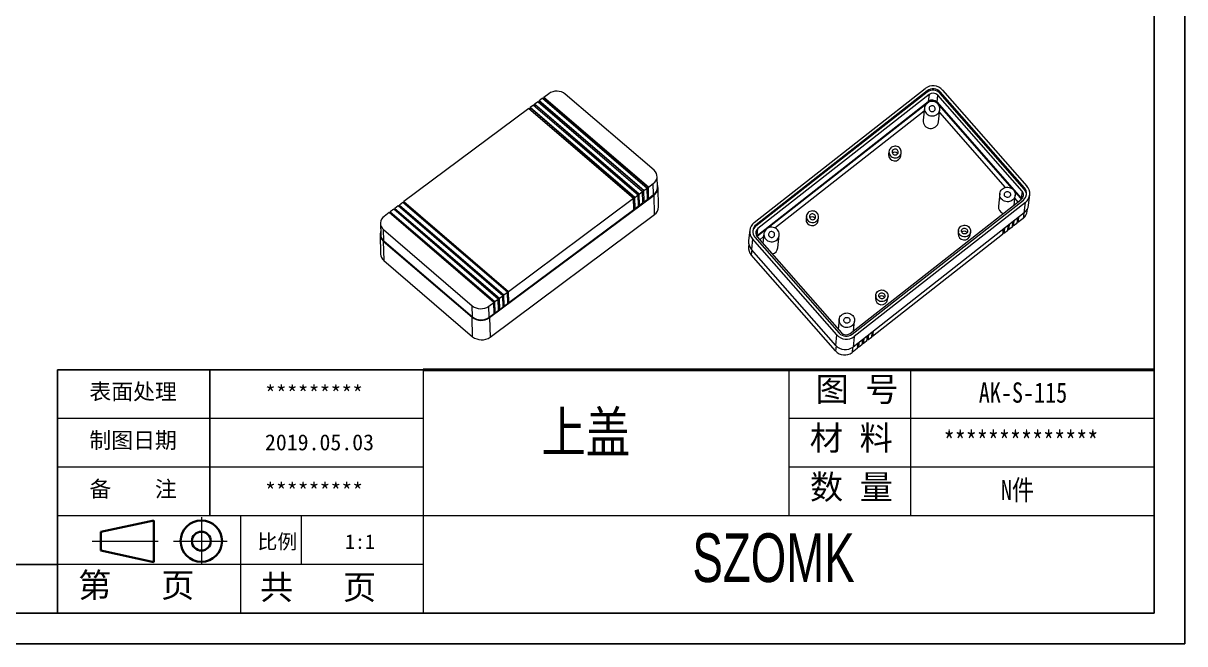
# Model space of a CAD drawing. Header units: inches. Extents: x 2300 to 3202, y 573 to 863.
# Drawn here: x 2447.3 to 2710.8, y 573 to 713.8 of the extents above; entities that cross this region are included whole.
import ezdxf

# ---------------------------------------------------------------- set-up
doc = ezdxf.new("R2010")
doc.units = ezdxf.units.IN
doc.linetypes.add('CENTER2', pattern=[28.575, 19.05, -3.175, 3.175, -3.175])
doc.layers.add('文字', color=81, linetype='Continuous')
for name, color, linetype, lineweight in [('粗实线', 7, 'Continuous', 30), ('细实线', 3, 'Continuous', 9), ('细点划线', 2, 'CENTER2', 9)]:
    doc.layers.add(name, color=color, linetype=linetype, lineweight=lineweight)
doc.styles.get("Standard").update_dxf_attribs({"font": 'txt', "bigfont": 'gbcbig.shx'})
doc.styles.add('宋体', font='', dxfattribs={"width": 0.8, "height": 3.5})
doc.styles.add('长仿宋', font='simsun.ttc', dxfattribs={"width": 0.7, "height": 4})
doc.styles.get('宋体').set_extended_font_data('SimSun')

msp = doc.modelspace()

# ---------------------------------------------------------------- linework, layer by layer
for p, q in [((2710.847, 863.315), (2710.847, 572.957)), ((2703.934, 856.402), (2703.934, 579.87)), ((2455.055, 579.87), (2455.055, 635.176)), ((2538.014, 635.176), (2455.055, 635.176)), ((2489.621, 601.993), (2489.621, 635.176)), ((2455.055, 590.931), (2310.823, 590.931)), ((2310.823, 579.87), (2703.934, 579.87)), ((2300.197, 572.957), (2710.847, 572.957)), ((2300.197, 572.957), (2490.313, 572.957))]:
    msp.add_line(p, q)
at = {"color": 7, "linetype": 'Continuous', "lineweight": 15}
for p, q in [((2613.116, 668.578), (2651.961, 699.022)), ((2655.903, 698.651), (2675.019, 676.866)), ((2564.082, 696.011), (2563.31, 695.435)), ((2564.082, 696.011), (2587.825, 675.623)), ((2564.23, 695.883), (2564.437, 696.037)), ((2565.112, 696.779), (2564.34, 696.203)), ((2564.346, 695.97), (2564.34, 696.203)), ((2588.082, 675.815), (2564.34, 696.203)), ((2587.99, 675.812), (2564.437, 696.037)), ((2565.112, 696.779), (2588.855, 676.391)), ((2565.261, 696.651), (2565.467, 696.805)), ((2566.503, 697.815), (2565.37, 696.971)), ((2565.376, 696.738), (2565.37, 696.971)), ((2589.112, 676.583), (2565.37, 696.971)), ((2589.02, 676.58), (2565.467, 696.805)), ((2590.402, 680.433), (2570.261, 697.728)), ((2652.373, 698.171), (2613.528, 667.727)), ((2652.411, 698.51), (2613.565, 668.065)), ((2613.805, 665.635), (2652.65, 696.079)), ((2613.895, 665.532), (2652.74, 695.977)), ((2652.823, 697.659), (2613.978, 667.214)), ((2652.373, 698.171), (2652.411, 698.51)), ((2652.823, 697.659), (2652.65, 696.079)), ((2654.621, 695.894), (2654.794, 697.473)), ((2654.621, 695.894), (2673.738, 674.108)), ((2673.911, 675.687), (2654.794, 697.473)), ((2655.33, 697.893), (2655.367, 698.232)), ((2674.446, 676.107), (2655.33, 697.893)), ((2674.483, 676.446), (2655.367, 698.232)), ((2562.022, 694.475), (2533.643, 673.317)), ((2562.022, 694.475), (2585.764, 674.087)), ((2562.17, 694.347), (2562.377, 694.501)), ((2563.052, 695.243), (2562.279, 694.667)), ((2562.286, 694.434), (2562.279, 694.667)), ((2586.022, 674.279), (2562.279, 694.667)), ((2585.93, 674.276), (2562.377, 694.501)), ((2563.052, 695.243), (2586.795, 674.855)), ((2563.2, 695.115), (2563.407, 695.269)), ((2563.316, 695.202), (2563.31, 695.435)), ((2587.052, 675.047), (2563.31, 695.435)), ((2586.96, 675.044), (2563.407, 695.269)), ((2617.812, 667.365), (2651.702, 693.926)), ((2651.777, 694.613), (2651.469, 691.793)), ((2654.514, 695.81), (2654.605, 695.707)), ((2654.948, 691.412), (2655.257, 694.232)), ((2655.054, 695.195), (2671.697, 676.228)), ((2655.18, 693.529), (2670.094, 676.532)), ((2643.725, 684.734), (2643.651, 684.057)), ((2645.577, 684.324), (2645.674, 684.178)), ((2646.434, 683.752), (2646.508, 684.429)), ((2591.174, 676.524), (2591.104, 679.048)), ((2553.069, 646.983), (2590.41, 674.822)), ((2586.022, 674.279), (2586.795, 674.855)), ((2586.753, 674.89), (2586.96, 675.044)), ((2586.865, 672.331), (2586.795, 674.855)), ((2586.96, 675.044), (2587.028, 672.604)), ((2587.052, 675.047), (2587.825, 675.623)), ((2587.122, 672.523), (2587.052, 675.047)), ((2587.783, 675.658), (2587.99, 675.812)), ((2587.895, 673.099), (2587.825, 675.623)), ((2587.99, 675.812), (2588.058, 673.372)), ((2588.082, 675.815), (2588.855, 676.391)), ((2588.152, 673.291), (2588.082, 675.815)), ((2588.814, 676.426), (2589.02, 676.58)), ((2588.925, 673.867), (2588.855, 676.391)), ((2589.02, 676.58), (2589.088, 674.14)), ((2589.112, 676.583), (2590.245, 677.428)), ((2589.183, 674.059), (2589.112, 676.583)), ((2589.183, 674.059), (2590.316, 674.904)), ((2590.316, 674.904), (2590.245, 677.428)), ((2590.533, 670.405), (2590.41, 674.822)), ((2591.437, 672.111), (2591.314, 676.528)), ((2668.87, 675.134), (2668.561, 672.314)), ((2672.146, 675.715), (2673.631, 674.024)), ((2673.911, 675.687), (2673.738, 674.108)), ((2674.446, 676.107), (2674.483, 676.446)), ((2675.4, 672.512), (2675.659, 674.881)), ((2532.355, 672.357), (2531.582, 671.781)), ((2556.097, 651.969), (2532.355, 672.357)), ((2532.71, 672.384), (2532.503, 672.23)), ((2533.385, 673.125), (2532.612, 672.549)), ((2532.619, 672.316), (2532.612, 672.549)), ((2532.612, 672.549), (2556.355, 652.161)), ((2532.71, 672.384), (2556.263, 652.159)), ((2557.128, 652.737), (2533.385, 673.125)), ((2533.74, 673.152), (2533.533, 672.998)), ((2533.649, 673.084), (2533.643, 673.317)), ((2533.643, 673.317), (2557.385, 652.929)), ((2533.74, 673.152), (2557.293, 652.927)), ((2557.385, 652.929), (2585.764, 674.087)), ((2585.723, 674.122), (2585.93, 674.276)), ((2585.835, 671.563), (2585.764, 674.087)), ((2585.93, 674.276), (2585.997, 671.836)), ((2586.092, 671.755), (2586.022, 674.279)), ((2586.092, 671.755), (2586.865, 672.331)), ((2587.028, 672.604), (2586.861, 672.48)), ((2587.028, 672.604), (2587.122, 672.523)), ((2587.122, 672.523), (2587.895, 673.099)), ((2588.058, 673.372), (2587.891, 673.248)), ((2588.058, 673.372), (2588.152, 673.291)), ((2588.152, 673.291), (2588.925, 673.867)), ((2589.088, 674.14), (2588.921, 674.016)), ((2589.088, 674.14), (2589.183, 674.059)), ((2634.893, 643.378), (2673.739, 673.822)), ((2635.38, 643.203), (2674.225, 673.648)), ((2674.675, 673.135), (2635.83, 642.691)), ((2672.107, 672.543), (2672.349, 674.753)), ((2672.272, 674.05), (2672.988, 673.234)), ((2673.631, 674.024), (2673.763, 673.842)), ((2673.738, 674.108), (2673.866, 673.936)), ((2674.416, 670.767), (2674.675, 673.135)), ((2530.295, 670.821), (2529.162, 669.977)), ((2554.037, 650.433), (2530.295, 670.821)), ((2530.649, 670.848), (2530.443, 670.694)), ((2531.325, 671.589), (2530.552, 671.013)), ((2530.559, 670.78), (2530.552, 671.013)), ((2530.552, 671.013), (2554.295, 650.625)), ((2530.649, 670.848), (2554.202, 650.623)), ((2555.067, 651.201), (2531.325, 671.589)), ((2531.679, 671.616), (2531.473, 671.462)), ((2531.589, 671.548), (2531.582, 671.781)), ((2531.582, 671.781), (2555.325, 651.393)), ((2531.679, 671.616), (2555.232, 651.391)), ((2553.192, 642.566), (2590.533, 670.405)), ((2557.455, 650.405), (2585.835, 671.563)), ((2585.997, 671.836), (2585.831, 671.712)), ((2585.997, 671.836), (2586.092, 671.755)), ((2624.972, 670.037), (2624.898, 669.36)), ((2626.825, 669.627), (2626.923, 669.48)), ((2627.681, 669.055), (2627.755, 669.732)), ((2674.416, 670.767), (2635.571, 640.322)), ((2672.858, 669.546), (2672.731, 668.382)), ((2672.914, 668.739), (2673.016, 669.669)), ((2673.126, 669.756), (2672.999, 668.592)), ((2675.113, 671.174), (2675.171, 671.705)), ((2528.303, 668.356), (2528.374, 665.832)), ((2529.005, 666.971), (2549.146, 649.676)), ((2529.075, 664.447), (2529.005, 666.971)), ((2613.528, 667.727), (2613.565, 668.065)), ((2613.805, 665.635), (2613.978, 667.214)), ((2669.644, 667.027), (2669.516, 665.862)), ((2669.699, 666.22), (2669.801, 667.15)), ((2669.912, 667.237), (2669.784, 666.072)), ((2670.715, 667.866), (2670.588, 666.702)), ((2670.613, 666.937), (2670.771, 667.06)), ((2670.744, 667.039), (2670.856, 666.912)), ((2670.771, 667.06), (2670.873, 667.99)), ((2670.983, 668.076), (2670.856, 666.912)), ((2671.659, 667.542), (2670.856, 666.912)), ((2671.787, 668.706), (2671.659, 667.542)), ((2671.685, 667.776), (2671.842, 667.9)), ((2671.816, 667.879), (2671.927, 667.752)), ((2671.842, 667.9), (2671.944, 668.829)), ((2672.055, 668.916), (2671.927, 667.752)), ((2672.731, 668.382), (2671.927, 667.752)), ((2672.757, 668.616), (2672.914, 668.739)), ((2672.887, 668.719), (2672.999, 668.592)), ((2674.178, 669.516), (2672.999, 668.592)), ((2528.234, 665.828), (2528.357, 661.411)), ((2528.972, 664.37), (2549.113, 647.075)), ((2528.972, 664.37), (2529.095, 659.953)), ((2529.075, 664.447), (2549.216, 647.152)), ((2612.131, 666.832), (2611.872, 664.463)), ((2612.772, 664.847), (2612.512, 662.479)), ((2631.888, 643.062), (2612.772, 664.847)), ((2613.307, 665.267), (2632.424, 643.481)), ((2613.678, 665.521), (2613.805, 665.635)), ((2613.758, 665.407), (2613.895, 665.532)), ((2613.806, 665.349), (2632.922, 643.563)), ((2614.39, 664.683), (2615.268, 665.371)), ((2615.343, 666.058), (2615.104, 663.87)), ((2618.514, 662.857), (2618.823, 665.677)), ((2669.516, 665.862), (2639.994, 642.724)), ((2659.467, 666.793), (2659.393, 666.116)), ((2661.319, 666.382), (2661.417, 666.237)), ((2662.177, 665.811), (2662.251, 666.488)), ((2669.542, 666.097), (2669.699, 666.22)), ((2669.673, 666.199), (2669.784, 666.072)), ((2670.588, 666.702), (2669.784, 666.072)), ((2611.921, 663.626), (2611.863, 663.094)), ((2631.628, 640.693), (2612.512, 662.479)), ((2529.095, 659.953), (2549.236, 642.658)), ((2631.587, 639.423), (2612.471, 661.209)), ((2554.295, 650.625), (2555.067, 651.201)), ((2555.232, 651.391), (2555.026, 651.237)), ((2555.138, 648.677), (2555.067, 651.201)), ((2555.3, 648.951), (2555.232, 651.391)), ((2555.325, 651.393), (2556.097, 651.969)), ((2555.395, 648.869), (2555.325, 651.393)), ((2556.263, 652.159), (2556.056, 652.005)), ((2556.168, 649.445), (2556.097, 651.969)), ((2556.33, 649.719), (2556.263, 652.159)), ((2556.355, 652.161), (2557.128, 652.737)), ((2556.425, 649.637), (2556.355, 652.161)), ((2557.293, 652.927), (2557.086, 652.773)), ((2557.198, 650.213), (2557.128, 652.737)), ((2557.361, 650.487), (2557.293, 652.927)), ((2557.455, 650.405), (2557.385, 652.929)), ((2640.715, 652.095), (2640.64, 651.418)), ((2642.568, 651.686), (2642.666, 651.539)), ((2643.424, 651.114), (2643.498, 651.79)), ((2549.216, 647.152), (2549.146, 649.676)), ((2552.904, 649.589), (2554.037, 650.433)), ((2552.974, 647.065), (2552.904, 649.589)), ((2554.202, 650.623), (2553.996, 650.469)), ((2554.107, 647.909), (2554.037, 650.433)), ((2554.27, 648.183), (2554.202, 650.623)), ((2554.365, 648.101), (2554.295, 650.625)), ((2554.365, 648.101), (2555.138, 648.677)), ((2555.133, 648.826), (2555.3, 648.951)), ((2555.3, 648.951), (2555.395, 648.869)), ((2555.395, 648.869), (2556.168, 649.445)), ((2556.164, 649.594), (2556.33, 649.719)), ((2556.33, 649.719), (2556.425, 649.637)), ((2556.425, 649.637), (2557.198, 650.213)), ((2557.194, 650.362), (2557.361, 650.487)), ((2557.361, 650.487), (2557.455, 650.405)), ((2549.236, 642.658), (2549.113, 647.075)), ((2552.974, 647.065), (2554.107, 647.909)), ((2553.069, 646.983), (2553.192, 642.566)), ((2554.103, 648.058), (2554.27, 648.183)), ((2554.27, 648.183), (2554.365, 648.101)), ((2632.435, 646.579), (2632.196, 644.391)), ((2635.673, 643.988), (2635.915, 646.198)), ((2639.854, 643.679), (2639.726, 642.514)), ((2640.011, 643.802), (2639.909, 642.872)), ((2640.121, 643.889), (2639.994, 642.724)), ((2631.628, 640.693), (2631.888, 643.062)), ((2635.83, 642.691), (2635.571, 640.322)), ((2636.639, 641.159), (2636.511, 639.995)), ((2636.796, 641.282), (2636.694, 640.352)), ((2636.907, 641.369), (2636.779, 640.205)), ((2637.583, 640.835), (2636.779, 640.205)), ((2637.71, 641.999), (2637.583, 640.835)), ((2637.766, 641.192), (2637.608, 641.069)), ((2637.851, 641.045), (2637.739, 641.172)), ((2637.868, 642.122), (2637.766, 641.192)), ((2637.978, 642.209), (2637.851, 641.045)), ((2638.654, 641.675), (2637.851, 641.045)), ((2638.782, 642.839), (2638.654, 641.675)), ((2638.837, 642.032), (2638.68, 641.909)), ((2638.922, 641.885), (2638.811, 642.011)), ((2638.939, 642.962), (2638.837, 642.032)), ((2639.05, 643.049), (2638.922, 641.885)), ((2639.726, 642.514), (2638.922, 641.885)), ((2639.909, 642.872), (2639.752, 642.749)), ((2639.994, 642.724), (2639.882, 642.851)), ((2636.511, 639.995), (2635.332, 639.071)), ((2636.694, 640.352), (2636.537, 640.229)), ((2636.779, 640.205), (2636.668, 640.332))]:
    msp.add_line(p, q, dxfattribs=at)
at = {"color": 8, "linetype": 'Continuous', "lineweight": 15}
for p, q in [((2652.74, 695.977), (2652.733, 695.912)), ((2654.514, 695.81), (2654.51, 695.774)), ((2673.631, 674.024), (2673.596, 673.711)), ((2674.305, 670.68), (2674.178, 669.516)), ((2613.895, 665.532), (2613.867, 665.279)), ((2612.599, 662.379), (2612.471, 661.209)), ((2631.716, 640.598), (2631.587, 639.423)), ((2635.461, 640.24), (2635.332, 639.071))]:
    msp.add_line(p, q, dxfattribs=at)
at = {"color": 7, "linetype": 'Continuous', "lineweight": 15, "flags": 128}
for points in [[(2654.856, 695.472), (2654.653, 695.669), (2654.419, 695.831), (2654.16, 695.956), (2653.883, 696.038), (2653.597, 696.076), (2653.308, 696.069), (2653.025, 696.018), (2652.756, 695.922), (2652.507, 695.786), (2652.286, 695.613), (2652.098, 695.407), (2651.949, 695.174), (2651.843, 694.921), (2651.782, 694.654), (2651.769, 694.381), (2651.804, 694.109), (2651.885, 693.846), (2652.011, 693.598), (2652.178, 693.373), (2652.381, 693.176), (2652.615, 693.013), (2652.874, 692.889), (2653.151, 692.807), (2653.437, 692.769), (2653.726, 692.775), (2654.009, 692.827), (2654.278, 692.922), (2654.527, 693.059), (2654.748, 693.232), (2654.936, 693.438), (2655.085, 693.671), (2655.191, 693.924), (2655.252, 694.191), (2655.265, 694.464), (2655.23, 694.736), (2655.149, 694.999), (2655.023, 695.247), (2654.856, 695.472)], [(2654.053, 694.842), (2653.918, 694.961), (2653.756, 695.042), (2653.578, 695.082), (2653.395, 695.076), (2653.221, 695.026), (2653.067, 694.935), (2652.944, 694.809), (2652.86, 694.656), (2652.82, 694.488), (2652.828, 694.315), (2652.883, 694.149), (2652.981, 694.002), (2653.116, 693.884), (2653.278, 693.802), (2653.456, 693.763), (2653.639, 693.768), (2653.813, 693.819), (2653.967, 693.91), (2654.09, 694.036), (2654.174, 694.188), (2654.214, 694.357), (2654.206, 694.53), (2654.151, 694.695), (2654.053, 694.842)], [(2646.188, 685.421), (2646.004, 685.595), (2645.791, 685.735), (2645.554, 685.835), (2645.302, 685.893), (2645.044, 685.906), (2644.789, 685.874), (2644.544, 685.797), (2644.319, 685.68), (2644.122, 685.525), (2643.958, 685.338), (2643.833, 685.125), (2643.753, 684.894), (2643.718, 684.652), (2643.732, 684.407), (2643.792, 684.169), (2643.898, 683.944), (2644.045, 683.742), (2644.228, 683.568), (2644.442, 683.428), (2644.679, 683.328), (2644.93, 683.27), (2645.188, 683.257), (2645.444, 683.289), (2645.688, 683.366), (2645.913, 683.483), (2646.111, 683.638), (2646.275, 683.825), (2646.399, 684.038), (2646.48, 684.27), (2646.514, 684.512), (2646.501, 684.756), (2646.441, 684.994), (2646.335, 685.219), (2646.188, 685.421)], [(2645.651, 685), (2645.517, 685.119), (2645.355, 685.2), (2645.177, 685.239), (2644.995, 685.234), (2644.821, 685.184), (2644.668, 685.093), (2644.545, 684.967), (2644.46, 684.815), (2644.421, 684.647), (2644.429, 684.474), (2644.484, 684.309), (2644.582, 684.163), (2644.716, 684.045), (2644.878, 683.963), (2645.056, 683.924), (2645.238, 683.929), (2645.411, 683.979), (2645.565, 684.07), (2645.688, 684.196), (2645.772, 684.348), (2645.812, 684.516), (2645.804, 684.689), (2645.749, 684.854), (2645.651, 685)], [(2671.949, 675.993), (2672.115, 675.768), (2672.241, 675.52), (2672.322, 675.257), (2672.357, 674.985), (2672.344, 674.711), (2672.283, 674.445), (2672.177, 674.191), (2672.028, 673.959), (2671.84, 673.753), (2671.619, 673.579), (2671.37, 673.443), (2671.101, 673.348), (2670.818, 673.296), (2670.529, 673.289), (2670.243, 673.328), (2669.966, 673.41), (2669.707, 673.534), (2669.473, 673.697), (2669.27, 673.893), (2669.103, 674.119), (2668.977, 674.366), (2668.896, 674.63), (2668.861, 674.902), (2668.875, 675.175), (2668.935, 675.442), (2669.041, 675.695), (2669.19, 675.928), (2669.378, 676.134), (2669.599, 676.307), (2669.848, 676.443), (2670.117, 676.538), (2670.4, 676.59), (2670.689, 676.597), (2670.975, 676.559), (2671.252, 676.476), (2671.511, 676.352), (2671.745, 676.19), (2671.949, 675.993)], [(2671.145, 675.363), (2671.243, 675.216), (2671.298, 675.051), (2671.306, 674.878), (2671.267, 674.709), (2671.182, 674.557), (2671.059, 674.431), (2670.905, 674.339), (2670.731, 674.289), (2670.548, 674.284), (2670.37, 674.323), (2670.208, 674.405), (2670.073, 674.523), (2669.975, 674.67), (2669.92, 674.836), (2669.912, 675.009), (2669.952, 675.177), (2670.036, 675.33), (2670.159, 675.456), (2670.313, 675.547), (2670.487, 675.597), (2670.67, 675.603), (2670.848, 675.563), (2671.01, 675.481), (2671.145, 675.363)], [(2627.435, 670.724), (2627.252, 670.898), (2627.038, 671.038), (2626.801, 671.138), (2626.549, 671.195), (2626.291, 671.208), (2626.036, 671.176), (2625.792, 671.1), (2625.567, 670.982), (2625.369, 670.827), (2625.205, 670.64), (2625.081, 670.428), (2625, 670.196), (2624.966, 669.954), (2624.979, 669.71), (2625.039, 669.471), (2625.145, 669.247), (2625.292, 669.044), (2625.475, 668.87), (2625.689, 668.731), (2625.926, 668.63), (2626.178, 668.573), (2626.436, 668.56), (2626.691, 668.592), (2626.935, 668.668), (2627.16, 668.786), (2627.358, 668.941), (2627.522, 669.128), (2627.646, 669.341), (2627.727, 669.572), (2627.761, 669.814), (2627.748, 670.058), (2627.688, 670.297), (2627.582, 670.521), (2627.435, 670.724)], [(2626.899, 670.304), (2626.765, 670.422), (2626.603, 670.504), (2626.424, 670.544), (2626.242, 670.538), (2626.068, 670.488), (2625.914, 670.397), (2625.79, 670.271), (2625.706, 670.118), (2625.667, 669.95), (2625.675, 669.777), (2625.73, 669.611), (2625.828, 669.464), (2625.962, 669.346), (2626.124, 669.264), (2626.303, 669.225), (2626.485, 669.23), (2626.659, 669.28), (2626.813, 669.372), (2626.937, 669.498), (2627.021, 669.65), (2627.06, 669.819), (2627.052, 669.992), (2626.997, 670.157), (2626.899, 670.304)], [(2618.422, 666.917), (2618.219, 667.114), (2617.985, 667.276), (2617.726, 667.401), (2617.449, 667.483), (2617.163, 667.521), (2616.874, 667.514), (2616.591, 667.463), (2616.322, 667.367), (2616.073, 667.231), (2615.852, 667.058), (2615.664, 666.852), (2615.515, 666.619), (2615.409, 666.366), (2615.348, 666.099), (2615.335, 665.826), (2615.37, 665.554), (2615.451, 665.291), (2615.577, 665.043), (2615.743, 664.818), (2615.947, 664.621), (2616.181, 664.458), (2616.44, 664.334), (2616.717, 664.252), (2617.003, 664.214), (2617.292, 664.22), (2617.575, 664.272), (2617.844, 664.367), (2618.093, 664.504), (2618.314, 664.677), (2618.502, 664.883), (2618.651, 665.116), (2618.757, 665.369), (2618.817, 665.636), (2618.831, 665.909), (2618.796, 666.181), (2618.715, 666.444), (2618.589, 666.692), (2618.422, 666.917)], [(2661.931, 667.48), (2662.078, 667.277), (2662.183, 667.053), (2662.244, 666.815), (2662.257, 666.57), (2662.223, 666.328), (2662.142, 666.097), (2662.018, 665.884), (2661.854, 665.697), (2661.656, 665.542), (2661.431, 665.424), (2661.187, 665.348), (2660.931, 665.316), (2660.673, 665.329), (2660.422, 665.386), (2660.185, 665.487), (2659.971, 665.626), (2659.787, 665.8), (2659.64, 666.003), (2659.535, 666.227), (2659.474, 666.466), (2659.461, 666.71), (2659.495, 666.952), (2659.576, 667.184), (2659.701, 667.396), (2659.864, 667.584), (2660.062, 667.739), (2660.287, 667.856), (2660.531, 667.932), (2660.787, 667.964), (2661.045, 667.952), (2661.297, 667.894), (2661.533, 667.794), (2661.747, 667.654), (2661.931, 667.48)], [(2661.394, 667.059), (2661.492, 666.912), (2661.546, 666.747), (2661.554, 666.575), (2661.515, 666.407), (2661.431, 666.255), (2661.308, 666.129), (2661.154, 666.038), (2660.98, 665.988), (2660.798, 665.982), (2660.621, 666.022), (2660.459, 666.103), (2660.325, 666.221), (2660.227, 666.368), (2660.172, 666.533), (2660.164, 666.706), (2660.203, 666.874), (2660.287, 667.026), (2660.41, 667.152), (2660.564, 667.243), (2660.738, 667.293), (2660.92, 667.298), (2661.098, 667.259), (2661.259, 667.177), (2661.394, 667.059)], [(2617.619, 666.287), (2617.484, 666.406), (2617.322, 666.487), (2617.144, 666.527), (2616.961, 666.521), (2616.787, 666.471), (2616.633, 666.38), (2616.51, 666.254), (2616.426, 666.101), (2616.386, 665.933), (2616.394, 665.76), (2616.449, 665.594), (2616.547, 665.448), (2616.682, 665.329), (2616.844, 665.247), (2617.022, 665.208), (2617.205, 665.214), (2617.379, 665.264), (2617.533, 665.355), (2617.656, 665.481), (2617.74, 665.633), (2617.78, 665.802), (2617.772, 665.975), (2617.717, 666.14), (2617.619, 666.287)], [(2643.178, 652.783), (2643.325, 652.58), (2643.43, 652.356), (2643.491, 652.117), (2643.504, 651.873), (2643.47, 651.631), (2643.389, 651.399), (2643.265, 651.187), (2643.101, 650.999), (2642.903, 650.844), (2642.678, 650.727), (2642.434, 650.651), (2642.178, 650.619), (2641.92, 650.631), (2641.669, 650.689), (2641.432, 650.789), (2641.218, 650.929), (2641.035, 651.103), (2640.888, 651.306), (2640.782, 651.53), (2640.722, 651.768), (2640.708, 652.013), (2640.743, 652.255), (2640.823, 652.486), (2640.948, 652.699), (2641.112, 652.886), (2641.309, 653.041), (2641.534, 653.159), (2641.779, 653.235), (2642.034, 653.267), (2642.292, 653.254), (2642.544, 653.197), (2642.781, 653.096), (2642.994, 652.957), (2643.178, 652.783)], [(2642.642, 652.363), (2642.74, 652.216), (2642.795, 652.05), (2642.803, 651.877), (2642.764, 651.709), (2642.679, 651.556), (2642.556, 651.43), (2642.402, 651.339), (2642.228, 651.289), (2642.045, 651.283), (2641.867, 651.323), (2641.705, 651.405), (2641.57, 651.523), (2641.472, 651.67), (2641.417, 651.835), (2641.409, 652.008), (2641.449, 652.177), (2641.533, 652.329), (2641.656, 652.455), (2641.81, 652.547), (2641.985, 652.597), (2642.167, 652.602), (2642.345, 652.563), (2642.507, 652.481), (2642.642, 652.363)], [(2635.515, 647.438), (2635.681, 647.213), (2635.807, 646.965), (2635.888, 646.702), (2635.923, 646.43), (2635.91, 646.156), (2635.849, 645.89), (2635.743, 645.636), (2635.594, 645.404), (2635.406, 645.198), (2635.185, 645.024), (2634.936, 644.888), (2634.667, 644.793), (2634.384, 644.741), (2634.095, 644.734), (2633.809, 644.773), (2633.532, 644.855), (2633.273, 644.979), (2633.039, 645.142), (2632.836, 645.338), (2632.669, 645.564), (2632.543, 645.811), (2632.462, 646.075), (2632.427, 646.347), (2632.441, 646.62), (2632.501, 646.887), (2632.607, 647.14), (2632.756, 647.373), (2632.944, 647.579), (2633.165, 647.752), (2633.414, 647.888), (2633.683, 647.984), (2633.966, 648.035), (2634.255, 648.042), (2634.541, 648.004), (2634.818, 647.921), (2635.077, 647.797), (2635.311, 647.635), (2635.515, 647.438)], [(2634.711, 646.808), (2634.809, 646.661), (2634.864, 646.496), (2634.872, 646.323), (2634.832, 646.154), (2634.748, 646.002), (2634.625, 645.876), (2634.471, 645.784), (2634.297, 645.734), (2634.114, 645.729), (2633.936, 645.768), (2633.774, 645.85), (2633.639, 645.968), (2633.541, 646.115), (2633.486, 646.281), (2633.478, 646.454), (2633.518, 646.622), (2633.602, 646.775), (2633.725, 646.901), (2633.879, 646.992), (2634.053, 647.042), (2634.236, 647.048), (2634.414, 647.008), (2634.576, 646.927), (2634.711, 646.808)]]:
    msp.add_lwpolyline(points, dxfattribs=at)
at = {"color": 7, "linetype": 'Continuous', "lineweight": 15}
for centre, radius, start, end in [((2653.732, 696.716), 2.908, 41.72653, 127.5289), ((2653.702, 696.444), 2.179, 41.6808, 127.57463), ((2653.74, 696.782), 2.179, 41.6808, 127.57463), ((2568.324, 695.282), 3.12, 51.63394, 125.7064), ((2653.536, 694.926), 1.454, 41.72653, 127.5289), ((2653.538, 694.939), 1.309, 41.72653, 127.5289), ((2653.709, 696.505), 1.454, 41.72653, 127.5289), ((2653.216, 691.678), 1.752, 176.24205, 351.25691), ((2645.048, 683.962), 1.401, 176.087, 351.41196), ((2645.037, 683.846), 0.72, 41.4961, 140.11692), ((2589.234, 678.987), 1.859, 302.97128, 51.07234), ((2589.195, 676.535), 1.979, 304.50107, 359.68677), ((2589.334, 676.471), 1.969, 303.12946, 22.428), ((2672.96, 674.835), 1.277, 307.56139, 41.90032), ((2673.055, 675.167), 1.917, 307.61437, 41.84733), ((2672.992, 674.815), 1.945, 359.22951, 41.62287), ((2673.118, 675.16), 2.554, 307.56139, 41.90032), ((2670.224, 672.162), 1.67, 174.7897, 249.12298), ((2672.84, 672.806), 2.577, 307.70538, 353.4649), ((2530.173, 668.417), 1.859, 122.97128, 231.07234), ((2589.342, 672.128), 2.095, 304.65992, 359.52793), ((2626.284, 669.149), 0.722, 41.49502, 140.19519), ((2672.683, 671.451), 2.446, 307.67919, 353.49109), ((2614.673, 666.553), 2.554, 127.56139, 221.90032), ((2614.713, 666.195), 1.936, 127.71173, 168.35636), ((2614.736, 666.546), 1.917, 127.61437, 221.84733), ((2614.757, 666.202), 1.277, 127.56139, 221.90032), ((2626.296, 669.264), 1.401, 176.087, 351.41196), ((2530.157, 665.878), 1.917, 160.08773, 231.84856), ((2530.264, 665.92), 1.892, 182.64349, 231.09206), ((2614.43, 664.193), 2.572, 173.96592, 221.79129), ((2660.791, 666.02), 1.401, 176.087, 351.41196), ((2660.78, 665.905), 0.72, 41.4961, 140.11692), ((2614.302, 662.84), 2.452, 174.05254, 221.70467), ((2616.866, 663.063), 1.66, 282.74926, 352.87318), ((2530.355, 661.508), 2.001, 182.75613, 230.97942), ((2642.038, 651.323), 1.401, 176.087, 351.41196), ((2642.027, 651.208), 0.722, 41.49502, 140.19519), ((2551.083, 652.123), 3.12, 231.63394, 305.7064), ((2551.152, 649.653), 3.286, 231.65563, 305.68472), ((2551.153, 649.599), 3.12, 231.63394, 305.7064), ((2634.051, 644.931), 2.179, 221.6808, 307.57463), ((2634.008, 644.531), 1.454, 221.72653, 307.5289), ((2551.275, 645.236), 3.286, 231.65563, 305.68472), ((2633.799, 642.629), 2.908, 221.72653, 307.5289), ((2634.058, 644.997), 2.908, 221.72653, 307.5289), ((2633.649, 641.261), 2.762, 221.70626, 307.54917)]:
    msp.add_arc(centre, radius, start, end, dxfattribs=at)
at = {"layer": '粗实线', "color": 7, "lineweight": 40}
msp.add_line((2703.934, 635.176), (2538.014, 635.176), dxfattribs=at)
at = {"layer": '粗实线', "color": 7}
for p, q in [((2476.916, 600.958), (2464.83, 598.396)), ((2464.83, 598.396), (2464.83, 594.122)), ((2476.916, 600.958), (2476.916, 591.486)), ((2464.83, 594.122), (2476.916, 591.486))]:
    msp.add_line(p, q, dxfattribs=at)
for radius in [4.699, 2.137]:
    msp.add_circle((2487.673, 596.259), radius, dxfattribs=at)
at = {"layer": '细实线', "color": 7}
for p, q in [((2538.014, 635.176), (2538.014, 579.87)), ((2620.974, 635.176), (2620.974, 601.993)), ((2648.627, 635.176), (2648.627, 602.225)), ((2538.014, 624.115), (2455.055, 624.115)), ((2703.934, 624.115), (2620.974, 624.115)), ((2538.014, 613.054), (2455.055, 613.054)), ((2703.934, 613.054), (2620.974, 613.054)), ((2703.934, 601.993), (2455.055, 601.993)), ((2496.535, 601.993), (2496.535, 579.87)), ((2510.361, 601.993), (2510.361, 590.931)), ((2538.014, 590.931), (2455.055, 590.931))]:
    msp.add_line(p, q, dxfattribs=at)
at = {"layer": '细点划线', "color": 7}
for p, q in [((2487.673, 601.668), (2487.673, 590.931)), ((2462.903, 596.259), (2477.842, 596.259)), ((2481.388, 596.259), (2493.533, 596.259))]:
    msp.add_line(p, q, dxfattribs=at)

# ---------------------------------------------------------------- texts
at = {"char_height": 3.63769, "width": 2067.48145, "attachment_point": 1}
for s, insert in [('{\\fSimHei|b0|i0|c134|p49;表面处理}', (2462.269, 632.037)), ('{\\fSimHei|b0|i0|c134|p49;*********}', (2502.111, 631.569)), ('{\\fSimHei|b0|i0|c134|p49;制图日期}', (2462.269, 620.976)), ('{\\fSimHei|b0|i0|c134|p49;201\\fSimHei|b0|i0|c0|p49;9\\fSimHei|b0|i0|c134|p49;.\\fSimHei|b0|i0|c0|p49;05\\fSimHei|b0|i0|c134|p49;.\\fSimHei|b0|i0|c0|p49;03}', (2502.111, 620.508)), ('{\\fSimHei|b0|i0|c134|p49;备    注}', (2462.269, 609.915)), ('{\\fSimHei|b0|i0|c134|p49;*********}', (2502.111, 609.447))]:
    msp.add_mtext(s, dxfattribs=dict(at, insert=insert))
at = {"layer": '文字', "color": 0, "attachment_point": 1, "style": '宋体'}
for s, insert, char_height, width in [('{\\H1.111x;AK-S-115}', (2664.104, 632.287), 4.14798, 47.9553), ('上盖', (2564.865, 625.627), 9.2177, 117.84539), ('{\\H1.111x;**************}', (2656.125, 621.226), 4.14798, 47.9553), ('{\\H1.111x;N件}', (2669.121, 610.164), 4.14798, 47.9553)]:
    msp.add_mtext(s, dxfattribs=dict(at, insert=insert, char_height=char_height, width=width))
at = {"layer": '粗实线', "insert": (2599.121, 598.032), "char_height": 11.06128, "width": 124.0413, "attachment_point": 1, "style": '长仿宋'}
msp.add_mtext('{\\fSTXinwei|b0|i0|c134|p2;SZOMK}', dxfattribs=at)
at = {"layer": '细实线', "color": 7, "attachment_point": 1}
for s, insert, char_height, width in [('{\\fSimSun|b0|i0|c134|p54;图 号}', (2627.056, 633.497), 5.53064, 27.6532), ('{\\fSimSun|b0|i0|c134|p54;材 料   }', (2625.744, 622.436), 5.53064, 27.6532), ('{\\fSimSun|b0|i0|c134|p54;数 量}', (2625.771, 611.32), 5.53064, 24.98813), ('{\\fSimSun|b0|i0|c134|p54;比例}', (2500.406, 597.803), 3.31838, 14.56667), ('{\\fSimSun|b0|i0|c134|p54;1:1}', (2520.282, 597.803), 3.31838, 14.56667), ('{\\fSimSun|b0|i0|c134|p54;第   页}', (2459.709, 589.03), 5.53064, 41.4798), ('{\\fSimSun|b0|i0|c134|p54; 共   页}', (2497.211, 588.56), 5.53064, 41.4798)]:
    msp.add_mtext(s, dxfattribs=dict(at, insert=insert, char_height=char_height, width=width))

doc.saveas('drawing.dxf')
